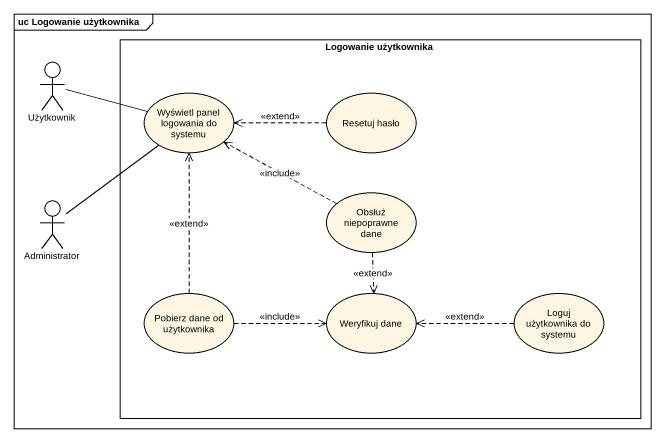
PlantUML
@startuml
mainframe uc Logowanie użytkownika
rectangle "Logowanie użytkownika" as Logowanie_użytkownika {
  usecase "Wyświetl panel logowania do systemu" as Wyświetl_panel_logowania_do
  usecase "Resetuj hasło" as Resetuj_hasło
  usecase "Obsłuż niepoprawne dane" as Obsłuż_niepoprawne_dane
  usecase "Pobierz dane od użytkownika" as Pobierz_dane_od_użytkownika
  usecase "Weryfikuj dane" as Weryfikuj_dane
  usecase "Loguj użytkownika do systemu" as Loguj_użytkownika_do_systemu
}
actor Użytkownik
actor Administrator
Użytkownik -right- Wyświetl_panel_logowania_do
Resetuj_hasło .left.> Wyświetl_panel_logowania_do : <<extend>>
Administrator -up- Wyświetl_panel_logowania_do
Obsłuż_niepoprawne_dane .left.> Wyświetl_panel_logowania_do : <<include>>
Obsłuż_niepoprawne_dane ..> Weryfikuj_dane : <<extend>>
Pobierz_dane_od_użytkownika .up.> Wyświetl_panel_logowania_do : <<extend>>
Pobierz_dane_od_użytkownika .right.> Weryfikuj_dane : <<include>>
Loguj_użytkownika_do_systemu .left.> Weryfikuj_dane : <<extend>>
@enduml
